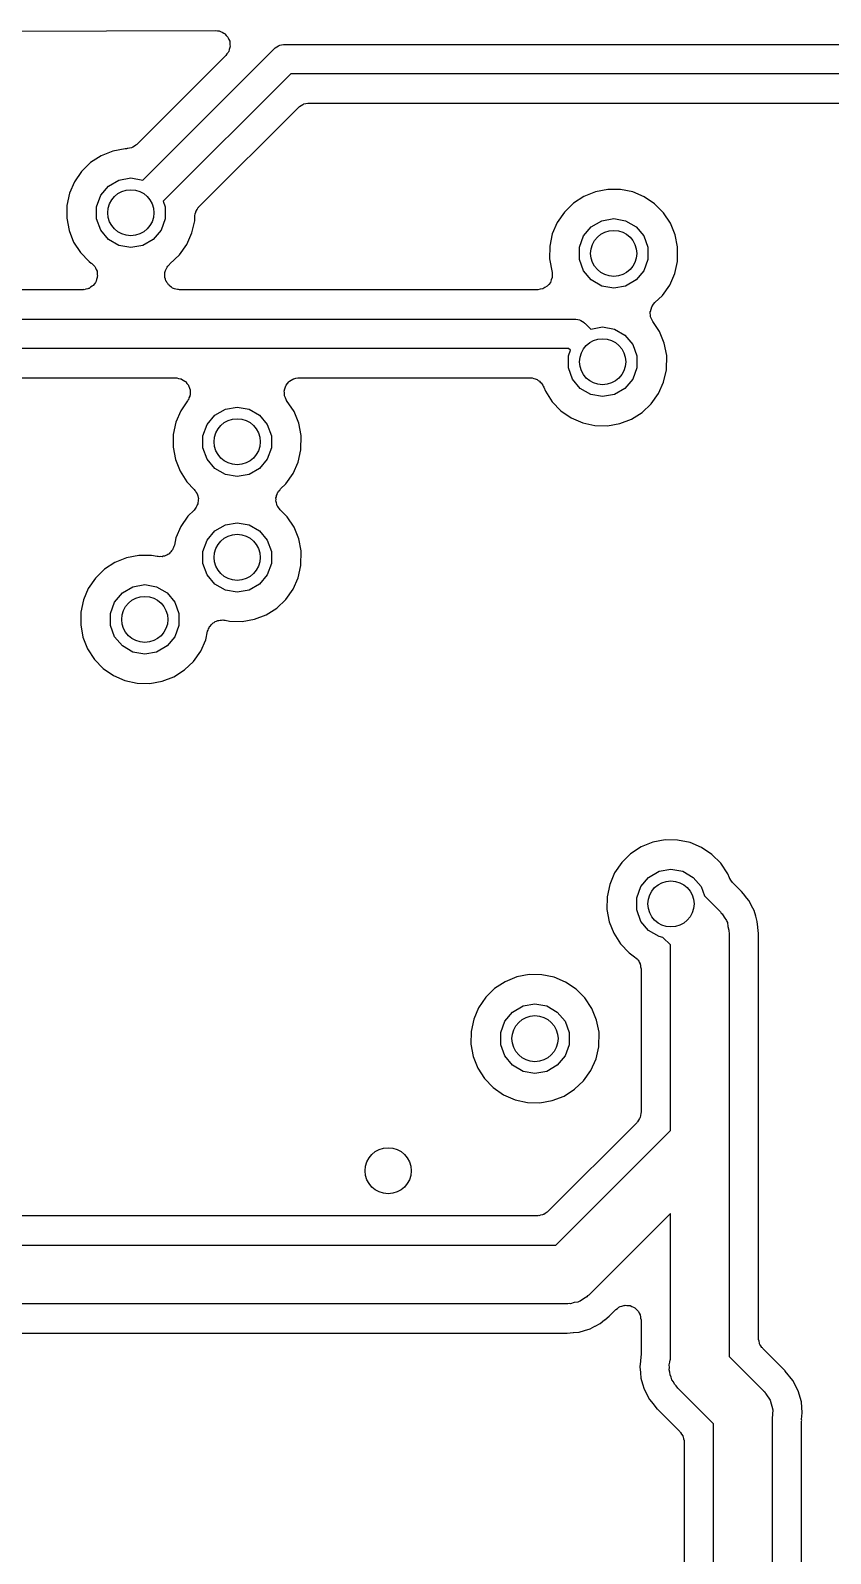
# Model space of a CAD drawing. Extents: x 10 to 287, y -200 to -10.
# Drawn here: x 148.67 to 155.59, y -109.49 to -96.3 of the extents above; entities that cross this region are included whole.
import ezdxf

# ---------------------------------------------------------------- set-up
doc = ezdxf.new("R2010")
doc.units = 0
doc.header["$MEASUREMENT"] = 0
doc.layers.add('BLACK', color=7, linetype='CONTINUOUS')

msp = doc.modelspace()

# ---------------------------------------------------------------- linework, layer by layer
at = {"layer": 'Black'}
for p, q in [((143.637, -96.3191), (150.272, -96.3026)), ((150.272, -96.3026), (150.288, -96.3055)), ((150.288, -96.3055), (150.305, -96.3069)), ((150.305, -96.3069), (150.31, -96.3092)), ((150.31, -96.3092), (150.315, -96.3102)), ((150.315, -96.3102), (150.33, -96.3185)), ((150.33, -96.3185), (150.345, -96.3256)), ((150.345, -96.3256), (150.349, -96.3294)), ((150.349, -96.3294), (150.353, -96.3321)), ((150.353, -96.3321), (150.364, -96.3449)), ((150.364, -96.3449), (150.376, -96.3568)), ((150.376, -96.3568), (150.378, -96.3617)), ((150.378, -96.3617), (150.382, -96.3658)), ((150.382, -96.3658), (150.388, -96.3816)), ((149.643, -97.5974), (150.78, -96.4602)), ((150.382, -96.4928), (150.371, -96.5057)), ((150.384, -96.4877), (150.382, -96.4928)), ((150.387, -96.4833), (150.384, -96.4877)), ((150.391, -96.4671), (150.387, -96.4833)), ((150.388, -96.3816), (150.395, -96.3967)), ((150.397, -96.4513), (150.391, -96.4671)), ((150.395, -96.3967), (150.395, -96.4021)), ((150.395, -96.4021), (150.397, -96.4072)), ((150.397, -96.4072), (150.397, -96.424)), ((150.397, -96.424), (150.398, -96.4407)), ((150.398, -96.4407), (150.397, -96.4459)), ((150.397, -96.4459), (150.397, -96.4513)), ((150.78, -96.4602), (150.785, -96.457)), ((150.785, -96.457), (150.788, -96.4527)), ((150.788, -96.4527), (150.803, -96.4444)), ((150.803, -96.4444), (150.816, -96.4349)), ((150.816, -96.4349), (150.822, -96.4335)), ((150.822, -96.4335), (150.827, -96.4307)), ((150.827, -96.4307), (150.843, -96.4278)), ((150.843, -96.4278), (150.859, -96.4235)), ((150.859, -96.4235), (150.864, -96.424)), ((150.864, -96.424), (150.87, -96.423)), ((150.87, -96.423), (152.48, -96.423)), ((152.48, -96.423), (156.7, -96.423)), ((150.362, -96.5194), (149.592, -97.2888)), ((150.371, -96.5057), (150.362, -96.5194)), ((150.923, -96.677), (149.819, -97.7805)), ((152.48, -96.677), (150.923, -96.677)), ((156.7, -96.677), (152.48, -96.677)), ((150.129, -97.8293), (150.991, -96.9682)), ((150.991, -96.9682), (150.995, -96.965)), ((150.995, -96.965), (150.999, -96.9607)), ((150.999, -96.9607), (151.013, -96.9524)), ((151.013, -96.9524), (151.027, -96.9429)), ((151.027, -96.9429), (151.032, -96.9415)), ((151.032, -96.9415), (151.037, -96.9387)), ((151.037, -96.9387), (151.053, -96.9358)), ((151.053, -96.9358), (151.069, -96.9315)), ((151.069, -96.9315), (151.075, -96.932)), ((151.075, -96.932), (151.08, -96.931)), ((151.08, -96.931), (162.29, -96.931)), ((149.592, -97.2888), (149.587, -97.2922)), ((149.282, -97.3869), (149.191, -97.4464)), ((149.383, -97.3462), (149.282, -97.3869)), ((149.49, -97.3259), (149.383, -97.3462)), ((149.502, -97.326), (149.49, -97.3259)), ((149.508, -97.325), (149.502, -97.326)), ((149.514, -97.3255), (149.508, -97.325)), ((149.529, -97.3213), (149.514, -97.3255)), ((149.545, -97.3186), (149.529, -97.3213)), ((149.55, -97.3156), (149.545, -97.3186)), ((149.556, -97.3141), (149.55, -97.3156)), ((149.57, -97.3048), (149.556, -97.3141)), ((149.584, -97.2968), (149.57, -97.3048)), ((149.587, -97.2922), (149.584, -97.2968)), ((149.114, -97.5223), (149.052, -97.612)), ((149.191, -97.4464), (149.114, -97.5223)), ((149.052, -97.612), (149.01, -97.7118)), ((149.279, -97.7296), (149.347, -97.6495)), ((149.347, -97.6495), (149.437, -97.5973)), ((149.437, -97.5973), (149.54, -97.5791)), ((149.54, -97.5791), (149.643, -97.5973)), ((149.643, -97.5973), (149.643, -97.5974)), ((153.665, -97.6778), (153.559, -97.6982)), ((153.774, -97.6786), (153.665, -97.6778)), ((153.88, -97.7004), (153.774, -97.6786)), ((149.01, -97.7118), (148.987, -97.818)), ((149.244, -97.8278), (149.279, -97.7296)), ((149.819, -97.7805), (149.836, -97.8278)), ((153.367, -97.7983), (153.289, -97.8743)), ((153.458, -97.7389), (153.367, -97.7983)), ((153.559, -97.6982), (153.458, -97.7389)), ((153.98, -97.7425), (153.88, -97.7004)), ((154.07, -97.8032), (153.98, -97.7425)), ((154.147, -97.8803), (154.07, -97.8032)), ((148.987, -97.818), (148.986, -97.9266)), ((148.986, -97.9266), (149.005, -98.0334)), ((149.244, -97.9322), (149.244, -97.8278)), ((149.279, -98.0304), (149.244, -97.9322)), ((149.836, -97.9322), (149.801, -98.0304)), ((149.836, -97.8278), (149.836, -97.9322)), ((150.092, -97.9174), (150.093, -97.9128)), ((150.092, -97.9506), (150.092, -97.9174)), ((150.093, -97.9081), (150.097, -97.8912)), ((150.093, -97.9128), (150.093, -97.9081)), ((150.097, -97.8912), (150.101, -97.8741)), ((150.101, -97.8741), (150.103, -97.87)), ((150.103, -97.87), (150.104, -97.8655)), ((150.104, -97.8655), (150.114, -97.8512)), ((150.114, -97.8512), (150.123, -97.8362)), ((150.123, -97.8362), (150.127, -97.8332)), ((150.127, -97.8332), (150.129, -97.8293)), ((153.289, -97.8743), (153.228, -97.9639)), ((153.613, -97.9492), (153.716, -97.9311)), ((153.716, -97.9311), (153.819, -97.9492)), ((154.207, -97.9707), (154.147, -97.8803)), ((149.005, -98.0334), (149.045, -98.1343)), ((149.347, -98.1105), (149.279, -98.0304)), ((149.801, -98.0304), (149.733, -98.1105)), ((150.024, -98.1548), (150.068, -98.0556)), ((150.068, -98.0556), (150.092, -97.9506)), ((153.185, -98.0637), (153.163, -98.1699)), ((153.228, -97.9639), (153.185, -98.0637)), ((153.455, -98.0815), (153.522, -98.0015)), ((153.522, -98.0015), (153.613, -97.9492)), ((153.819, -97.9492), (153.909, -98.0015)), ((153.909, -98.0015), (153.976, -98.0815)), ((154.248, -98.0711), (154.207, -97.9707)), ((154.269, -98.1768), (154.248, -98.0711)), ((149.045, -98.1343), (149.104, -98.2256)), ((149.437, -98.1627), (149.347, -98.1105)), ((149.54, -98.1809), (149.437, -98.1627)), ((149.643, -98.1627), (149.54, -98.1809)), ((149.733, -98.1105), (149.643, -98.1627)), ((149.961, -98.2436), (150.024, -98.1548)), ((153.163, -98.1699), (153.161, -98.2785)), ((153.419, -98.1797), (153.455, -98.0815)), ((153.419, -98.2842), (153.419, -98.1797)), ((153.976, -98.0815), (154.012, -98.1797)), ((154.012, -98.1797), (154.012, -98.2842)), ((154.268, -98.3026), (154.269, -98.1768)), ((149.104, -98.2256), (149.179, -98.3037)), ((149.179, -98.3037), (149.197, -98.3157)), ((149.197, -98.3157), (149.201, -98.3197)), ((149.201, -98.3197), (149.206, -98.3227)), ((149.206, -98.3227), (149.216, -98.3352)), ((149.216, -98.3352), (149.228, -98.3467)), ((149.855, -98.35), (149.859, -98.3425)), ((149.859, -98.3425), (149.869, -98.3337)), ((149.869, -98.3337), (149.874, -98.327)), ((149.874, -98.327), (149.878, -98.3232)), ((149.878, -98.3225), (149.961, -98.2436)), ((149.878, -98.3227), (149.878, -98.3225)), ((149.878, -98.3232), (149.878, -98.3227)), ((153.161, -98.2785), (153.183, -98.397)), ((153.455, -98.3824), (153.419, -98.2842)), ((154.012, -98.2842), (153.976, -98.3824)), ((154.244, -98.4076), (154.268, -98.3026)), ((149.228, -98.3467), (149.23, -98.352)), ((149.23, -98.352), (149.234, -98.3564)), ((149.234, -98.3564), (149.24, -98.3718)), ((149.239, -98.4732), (149.236, -98.478)), ((149.244, -98.4574), (149.239, -98.4732)), ((149.24, -98.3718), (149.247, -98.3866)), ((149.249, -98.442), (149.244, -98.4574)), ((149.247, -98.3866), (149.247, -98.3924)), ((149.247, -98.3924), (149.249, -98.3979)), ((149.249, -98.3979), (149.249, -98.4143)), ((149.249, -98.4143), (149.251, -98.4306)), ((149.251, -98.4306), (149.249, -98.4362)), ((149.249, -98.4362), (149.249, -98.442)), ((149.833, -98.4253), (149.835, -98.4116)), ((149.835, -98.4335), (149.833, -98.4253)), ((149.835, -98.3979), (149.837, -98.3899)), ((149.835, -98.4116), (149.835, -98.3979)), ((149.835, -98.442), (149.835, -98.4335)), ((149.839, -98.4549), (149.835, -98.442)), ((149.837, -98.3899), (149.839, -98.3816)), ((149.839, -98.3816), (149.845, -98.3694)), ((149.842, -98.4684), (149.839, -98.4549)), ((149.847, -98.4755), (149.842, -98.4684)), ((149.845, -98.3694), (149.847, -98.3638)), ((149.847, -98.3625), (149.848, -98.3623)), ((149.847, -98.3638), (149.847, -98.3625)), ((149.85, -98.4834), (149.847, -98.4755)), ((149.848, -98.3623), (149.85, -98.3564)), ((149.85, -98.3564), (149.855, -98.35)), ((153.176, -98.4623), (153.169, -98.4827)), ((153.183, -98.442), (153.176, -98.4623)), ((153.183, -98.397), (153.183, -98.3975)), ((153.183, -98.3975), (153.183, -98.3979)), ((153.183, -98.3979), (153.183, -98.4195)), ((153.183, -98.4195), (153.183, -98.4411)), ((153.183, -98.4411), (153.183, -98.4415)), ((153.183, -98.4415), (153.183, -98.442)), ((153.522, -98.4624), (153.455, -98.3824)), ((153.613, -98.5147), (153.522, -98.4624)), ((153.909, -98.4624), (153.819, -98.5147)), ((153.976, -98.3824), (153.909, -98.4624)), ((154.2, -98.5068), (154.244, -98.4076)), ((149.124, -98.5469), (148.081, -98.5469)), ((149.13, -98.5459), (149.124, -98.5469)), ((149.136, -98.5464), (149.13, -98.5459)), ((149.151, -98.5421), (149.136, -98.5464)), ((149.168, -98.5393), (149.151, -98.5421)), ((149.173, -98.5364), (149.168, -98.5393)), ((149.178, -98.5349), (149.173, -98.5364)), ((149.192, -98.5254), (149.178, -98.5349)), ((149.206, -98.5172), (149.192, -98.5254)), ((149.209, -98.5128), (149.206, -98.5172)), ((149.214, -98.5094), (149.209, -98.5128)), ((149.224, -98.496), (149.214, -98.5094)), ((149.234, -98.4834), (149.224, -98.496)), ((149.236, -98.478), (149.234, -98.4834)), ((149.859, -98.494), (149.85, -98.4834)), ((149.866, -98.5056), (149.859, -98.494)), ((149.873, -98.5107), (149.866, -98.5056)), ((149.878, -98.5172), (149.873, -98.5107)), ((149.89, -98.5241), (149.878, -98.5172)), ((149.901, -98.5325), (149.89, -98.5241)), ((149.909, -98.5351), (149.901, -98.5325)), ((149.916, -98.5393), (149.909, -98.5351)), ((149.93, -98.5417), (149.916, -98.5393)), ((149.943, -98.5458), (149.93, -98.5417)), ((149.951, -98.5455), (149.943, -98.5458)), ((149.96, -98.5469), (149.951, -98.5455)), ((153.058, -98.5469), (149.96, -98.5469)), ((153.059, -98.5469), (153.058, -98.5469)), ((153.08, -98.543), (153.059, -98.5469)), ((153.059, -98.5469), (153.059, -98.5469)), ((153.102, -98.5393), (153.08, -98.543)), ((153.121, -98.5281), (153.102, -98.539)), ((153.102, -98.539), (153.102, -98.5391)), ((153.102, -98.5391), (153.102, -98.5393)), ((153.14, -98.5172), (153.121, -98.5281)), ((153.154, -98.5), (153.14, -98.5167)), ((153.14, -98.5167), (153.14, -98.5169)), ((153.14, -98.5169), (153.14, -98.5172)), ((153.168, -98.4834), (153.154, -98.5)), ((153.169, -98.4827), (153.168, -98.483)), ((153.168, -98.483), (153.168, -98.4834)), ((153.716, -98.5328), (153.613, -98.5147)), ((153.819, -98.5147), (153.716, -98.5328)), ((154.071, -98.6584), (154.137, -98.5955)), ((154.137, -98.5955), (154.2, -98.5068)), ((154.032, -98.7362), (154.033, -98.7354)), ((154.035, -98.7802), (154.032, -98.7362)), ((154.033, -98.7354), (154.045, -98.6939)), ((154.045, -98.6939), (154.061, -98.6713)), ((154.061, -98.6713), (154.071, -98.6584)), ((154.071, -98.6584), (154.071, -98.6584)), ((147.896, -98.8009), (153.378, -98.8009)), ((153.378, -98.8009), (153.383, -98.8019)), ((153.383, -98.8019), (153.389, -98.8014)), ((153.389, -98.8014), (153.405, -98.8057)), ((153.405, -98.8057), (153.421, -98.8086)), ((153.421, -98.8086), (153.426, -98.8114)), ((153.426, -98.8114), (153.432, -98.8128)), ((153.432, -98.8128), (153.445, -98.8224)), ((153.445, -98.8224), (153.46, -98.8307)), ((153.46, -98.8307), (153.463, -98.8349)), ((153.463, -98.8349), (153.468, -98.8381)), ((153.468, -98.8381), (153.517, -98.8874)), ((153.517, -98.8873), (153.62, -98.8691)), ((153.62, -98.8691), (153.723, -98.8873)), ((154.053, -98.8206), (154.035, -98.7802)), ((154.111, -98.9088), (154.053, -98.8206)), ((153.517, -98.8874), (153.517, -98.8873)), ((153.723, -98.8873), (153.813, -98.9395)), ((153.813, -98.9395), (153.881, -99.0196)), ((154.153, -99.0092), (154.111, -98.9088)), ((153.325, -99.0549), (147.896, -99.0549)), ((153.324, -99.1178), (153.341, -99.0705)), ((153.324, -99.2222), (153.324, -99.1178)), ((153.341, -99.0705), (153.325, -99.0549)), ((153.881, -99.0196), (153.916, -99.1178)), ((153.916, -99.1178), (153.916, -99.2222)), ((154.174, -99.1148), (154.153, -99.0092)), ((154.172, -99.2406), (154.174, -99.1148)), ((153.359, -99.3204), (153.324, -99.2222)), ((153.916, -99.2222), (153.881, -99.3204)), ((154.148, -99.3456), (154.172, -99.2406)), ((148.08, -99.3089), (149.927, -99.3089)), ((149.927, -99.3089), (149.931, -99.3098)), ((149.931, -99.3098), (149.936, -99.3093)), ((149.936, -99.3093), (149.953, -99.3136)), ((149.953, -99.3136), (149.97, -99.3166)), ((149.97, -99.3166), (149.974, -99.3191)), ((149.974, -99.3191), (149.979, -99.3203)), ((149.979, -99.3203), (149.993, -99.33)), ((149.993, -99.33), (150.008, -99.3387)), ((150.008, -99.3387), (150.011, -99.3424)), ((150.011, -99.3424), (150.015, -99.3452)), ((150.015, -99.3452), (150.025, -99.3592)), ((150.025, -99.3592), (150.037, -99.3724)), ((150.037, -99.3724), (150.038, -99.3771)), ((150.038, -99.3771), (150.041, -99.3811)), ((150.041, -99.3811), (150.046, -99.3977)), ((150.046, -99.3977), (150.052, -99.4139)), ((150.868, -99.4139), (150.874, -99.3969)), ((150.874, -99.3969), (150.879, -99.3795)), ((150.879, -99.3795), (150.882, -99.3762)), ((150.882, -99.3762), (150.883, -99.3724)), ((150.883, -99.3724), (150.895, -99.3586)), ((150.895, -99.3586), (150.906, -99.344)), ((150.906, -99.344), (150.909, -99.3417)), ((150.909, -99.3417), (150.912, -99.3387)), ((150.912, -99.3387), (150.927, -99.3296)), ((150.927, -99.3296), (150.942, -99.3196)), ((150.942, -99.3196), (150.946, -99.3186)), ((150.946, -99.3186), (150.95, -99.3166)), ((150.95, -99.3166), (150.968, -99.3135)), ((150.968, -99.3135), (150.985, -99.3092)), ((150.985, -99.3092), (150.989, -99.3096)), ((150.989, -99.3096), (150.993, -99.3089)), ((150.993, -99.3089), (152.993, -99.3089)), ((152.993, -99.3089), (153.002, -99.3106)), ((153.002, -99.3106), (153.012, -99.3103)), ((153.012, -99.3103), (153.024, -99.3144)), ((153.024, -99.3144), (153.037, -99.3166)), ((153.037, -99.3166), (153.045, -99.3213)), ((153.045, -99.3213), (153.054, -99.3242)), ((153.054, -99.3242), (153.064, -99.3322)), ((153.064, -99.3322), (153.075, -99.3387)), ((153.075, -99.3387), (153.081, -99.3458)), ((153.081, -99.3458), (153.088, -99.3516)), ((153.088, -99.3516), (153.095, -99.3626)), ((153.095, -99.3626), (153.103, -99.3724)), ((153.103, -99.3724), (153.106, -99.3812)), ((153.106, -99.3812), (153.111, -99.3892)), ((153.111, -99.3892), (153.125, -99.4243)), ((153.427, -99.4005), (153.359, -99.3204)), ((153.881, -99.3204), (153.813, -99.4005)), ((154.104, -99.4448), (154.148, -99.3456)), ((150.031, -99.5077), (149.972, -99.5946)), ((150.033, -99.5032), (150.031, -99.5077)), ((150.037, -99.4994), (150.033, -99.5032)), ((150.042, -99.4832), (150.037, -99.4994)), ((150.05, -99.4675), (150.042, -99.4832)), ((150.052, -99.458), (150.05, -99.4626)), ((150.05, -99.4626), (150.05, -99.4675)), ((150.052, -99.4139), (150.052, -99.4188)), ((150.052, -99.4188), (150.053, -99.4235)), ((150.053, -99.4235), (150.052, -99.4407)), ((150.052, -99.4407), (150.052, -99.458)), ((150.867, -99.4218), (150.868, -99.4179)), ((150.868, -99.4399), (150.867, -99.4218)), ((150.868, -99.4179), (150.868, -99.4139)), ((150.868, -99.458), (150.868, -99.4399)), ((150.87, -99.4618), (150.868, -99.458)), ((150.87, -99.4658), (150.87, -99.4618)), ((150.877, -99.4824), (150.87, -99.4658)), ((150.883, -99.4994), (150.877, -99.4824)), ((150.886, -99.5025), (150.883, -99.4994)), ((150.887, -99.5062), (150.886, -99.5025)), ((150.951, -99.6014), (150.887, -99.5062)), ((153.125, -99.4243), (153.184, -99.5156)), ((153.184, -99.5156), (153.259, -99.5937)), ((153.517, -99.4527), (153.427, -99.4005)), ((153.62, -99.4709), (153.517, -99.4527)), ((153.723, -99.4527), (153.62, -99.4709)), ((153.813, -99.4005), (153.723, -99.4527)), ((154.041, -99.5336), (154.104, -99.4448)), ((149.972, -99.5946), (149.929, -99.6944)), ((150.199, -99.7122), (150.266, -99.6322)), ((150.266, -99.6322), (150.357, -99.5799)), ((150.357, -99.5799), (150.459, -99.5618)), ((150.459, -99.5618), (150.562, -99.5799)), ((150.562, -99.5799), (150.653, -99.6322)), ((150.653, -99.6322), (150.72, -99.7122)), ((150.992, -99.7018), (150.951, -99.6014)), ((153.259, -99.5937), (153.349, -99.6557)), ((153.349, -99.6557), (153.448, -99.6992)), ((153.871, -99.6666), (153.963, -99.6085)), ((153.963, -99.6085), (154.041, -99.5336)), ((149.929, -99.6944), (149.907, -99.8006)), ((150.163, -99.8104), (150.199, -99.7122)), ((150.72, -99.7122), (150.756, -99.8104)), ((151.013, -99.8075), (150.992, -99.7018)), ((153.448, -99.6992), (153.554, -99.7225)), ((153.554, -99.7225), (153.663, -99.7248)), ((153.663, -99.7248), (153.77, -99.7059)), ((153.77, -99.7059), (153.871, -99.6666)), ((149.907, -99.8006), (149.905, -99.9092)), ((149.905, -99.9092), (149.925, -100.016)), ((150.163, -99.9149), (150.163, -99.8104)), ((150.199, -100.013), (150.163, -99.9149)), ((150.756, -99.9149), (150.72, -100.013)), ((150.756, -99.8104), (150.756, -99.9149)), ((151.011, -99.9333), (151.013, -99.8075)), ((149.925, -100.016), (149.965, -100.117)), ((150.266, -100.093), (150.199, -100.013)), ((150.72, -100.013), (150.653, -100.093)), ((150.943, -100.137), (150.987, -100.038)), ((150.987, -100.038), (151.011, -99.9333)), ((149.965, -100.117), (150.023, -100.208)), ((150.357, -100.145), (150.266, -100.093)), ((150.459, -100.164), (150.357, -100.145)), ((150.562, -100.145), (150.459, -100.164)), ((150.653, -100.093), (150.562, -100.145)), ((150.881, -100.226), (150.943, -100.137)), ((150.023, -100.208), (150.088, -100.275)), ((150.088, -100.275), (150.094, -100.284)), ((150.094, -100.284), (150.102, -100.292)), ((150.102, -100.292), (150.106, -100.302)), ((150.106, -100.302), (150.113, -100.312)), ((150.113, -100.312), (150.115, -100.322)), ((150.799, -100.329), (150.804, -100.318)), ((150.804, -100.318), (150.808, -100.306)), ((150.808, -100.306), (150.814, -100.298)), ((150.814, -100.298), (150.818, -100.289)), ((150.818, -100.289), (150.827, -100.281)), ((150.827, -100.281), (150.834, -100.271)), ((150.834, -100.271), (150.881, -100.226)), ((150.092, -100.446), (150.086, -100.454)), ((150.1, -100.438), (150.092, -100.446)), ((150.105, -100.428), (150.1, -100.438)), ((150.111, -100.418), (150.105, -100.428)), ((150.114, -100.408), (150.111, -100.418)), ((150.119, -100.399), (150.114, -100.408)), ((150.115, -100.322), (150.12, -100.332)), ((150.12, -100.387), (150.119, -100.399)), ((150.12, -100.332), (150.121, -100.344)), ((150.123, -100.376), (150.12, -100.387)), ((150.121, -100.344), (150.124, -100.355)), ((150.124, -100.355), (150.122, -100.365)), ((150.122, -100.365), (150.123, -100.376)), ((150.795, -100.348), (150.798, -100.339)), ((150.796, -100.361), (150.795, -100.348)), ((150.795, -100.373), (150.796, -100.361)), ((150.797, -100.383), (150.795, -100.373)), ((150.798, -100.392), (150.797, -100.383)), ((150.798, -100.339), (150.799, -100.329)), ((150.803, -100.404), (150.798, -100.392)), ((150.806, -100.416), (150.803, -100.404)), ((150.812, -100.424), (150.806, -100.416)), ((150.816, -100.433), (150.812, -100.424)), ((150.824, -100.442), (150.816, -100.433)), ((150.831, -100.452), (150.824, -100.442)), ((150.891, -100.512), (150.831, -100.452)), ((150.033, -100.506), (149.972, -100.595)), ((150.086, -100.454), (150.033, -100.506)), ((150.266, -100.633), (150.357, -100.581)), ((150.357, -100.581), (150.459, -100.563)), ((150.459, -100.563), (150.562, -100.581)), ((150.562, -100.581), (150.653, -100.633)), ((150.951, -100.602), (150.891, -100.512)), ((149.929, -100.695), (149.916, -100.758)), ((149.972, -100.595), (149.929, -100.695)), ((150.163, -100.811), (150.199, -100.713)), ((150.199, -100.713), (150.266, -100.633)), ((150.653, -100.633), (150.72, -100.713)), ((150.72, -100.713), (150.756, -100.811)), ((150.992, -100.703), (150.951, -100.602)), ((151.013, -100.808), (150.992, -100.703)), ((149.61, -100.846), (149.503, -100.866)), ((149.718, -100.847), (149.61, -100.846)), ((149.766, -100.856), (149.718, -100.847)), ((149.841, -100.847), (149.831, -100.853)), ((149.852, -100.844), (149.841, -100.847)), ((149.86, -100.837), (149.852, -100.844)), ((149.87, -100.832), (149.86, -100.837)), ((149.877, -100.824), (149.87, -100.832)), ((149.886, -100.816), (149.877, -100.824)), ((149.892, -100.807), (149.886, -100.816)), ((149.899, -100.799), (149.892, -100.807)), ((149.903, -100.789), (149.899, -100.799)), ((149.909, -100.779), (149.903, -100.789)), ((149.912, -100.768), (149.909, -100.779)), ((149.916, -100.758), (149.912, -100.768)), ((150.163, -100.916), (150.163, -100.811)), ((150.756, -100.811), (150.756, -100.916)), ((151.011, -100.934), (151.013, -100.808)), ((149.311, -100.966), (149.234, -101.042)), ((149.402, -100.907), (149.311, -100.966)), ((149.503, -100.866), (149.402, -100.907)), ((149.777, -100.857), (149.766, -100.856)), ((149.787, -100.859), (149.777, -100.857)), ((149.798, -100.857), (149.787, -100.859)), ((149.81, -100.858), (149.798, -100.857)), ((149.82, -100.854), (149.81, -100.858)), ((149.831, -100.853), (149.82, -100.854)), ((150.199, -101.014), (150.163, -100.916)), ((150.756, -100.916), (150.72, -101.014)), ((150.987, -101.039), (151.011, -100.934)), ((149.234, -101.042), (149.172, -101.132)), ((149.557, -101.117), (149.66, -101.099)), ((149.66, -101.099), (149.763, -101.117)), ((150.266, -101.094), (150.199, -101.014)), ((150.357, -101.146), (150.266, -101.094)), ((150.653, -101.094), (150.562, -101.146)), ((150.72, -101.014), (150.653, -101.094)), ((150.943, -101.138), (150.987, -101.039)), ((149.13, -101.232), (149.107, -101.338)), ((149.172, -101.132), (149.13, -101.232)), ((149.399, -101.25), (149.467, -101.17)), ((149.467, -101.17), (149.557, -101.117)), ((149.763, -101.117), (149.853, -101.17)), ((149.853, -101.17), (149.921, -101.25)), ((150.459, -101.164), (150.357, -101.146)), ((150.562, -101.146), (150.459, -101.164)), ((150.802, -101.302), (150.881, -101.227)), ((150.881, -101.227), (150.943, -101.138)), ((149.107, -101.338), (149.106, -101.447)), ((149.364, -101.348), (149.399, -101.25)), ((149.364, -101.452), (149.364, -101.348)), ((149.921, -101.25), (149.956, -101.348)), ((149.956, -101.348), (149.956, -101.452)), ((150.609, -101.399), (150.71, -101.36)), ((150.71, -101.36), (150.802, -101.302)), ((149.106, -101.447), (149.125, -101.553)), ((149.399, -101.55), (149.364, -101.452)), ((149.956, -101.452), (149.921, -101.55)), ((150.188, -101.576), (150.204, -101.503)), ((150.204, -101.503), (150.208, -101.494)), ((150.208, -101.494), (150.211, -101.483)), ((150.211, -101.483), (150.217, -101.473)), ((150.217, -101.473), (150.221, -101.463)), ((150.221, -101.463), (150.229, -101.455)), ((150.229, -101.455), (150.234, -101.446)), ((150.234, -101.446), (150.244, -101.439)), ((150.244, -101.439), (150.251, -101.43)), ((150.251, -101.43), (150.261, -101.426)), ((150.261, -101.426), (150.269, -101.419)), ((150.269, -101.419), (150.28, -101.416)), ((150.28, -101.416), (150.291, -101.41)), ((150.291, -101.41), (150.301, -101.409)), ((150.301, -101.409), (150.311, -101.406)), ((150.311, -101.406), (150.323, -101.406)), ((150.323, -101.406), (150.334, -101.405)), ((150.334, -101.405), (150.345, -101.407)), ((150.345, -101.407), (150.355, -101.408)), ((150.355, -101.408), (150.394, -101.416)), ((150.394, -101.416), (150.502, -101.418)), ((150.502, -101.418), (150.609, -101.399)), ((149.125, -101.553), (149.165, -101.654)), ((149.467, -101.63), (149.399, -101.55)), ((149.557, -101.683), (149.467, -101.63)), ((149.853, -101.63), (149.763, -101.683)), ((149.921, -101.55), (149.853, -101.63)), ((150.144, -101.675), (150.188, -101.576)), ((149.165, -101.654), (149.224, -101.746)), ((149.224, -101.746), (149.299, -101.824)), ((149.66, -101.701), (149.557, -101.683)), ((149.763, -101.683), (149.66, -101.701)), ((150.003, -101.838), (150.081, -101.764)), ((150.081, -101.764), (150.144, -101.675)), ((149.299, -101.824), (149.389, -101.886)), ((149.389, -101.886), (149.488, -101.929)), ((149.81, -101.936), (149.911, -101.897)), ((149.911, -101.897), (150.003, -101.838)), ((149.488, -101.929), (149.594, -101.952)), ((149.594, -101.952), (149.703, -101.955)), ((149.703, -101.955), (149.81, -101.936)), ((154.054, -103.329), (153.953, -103.37)), ((154.161, -103.309), (154.054, -103.329)), ((154.269, -103.31), (154.161, -103.309)), ((154.376, -103.332), (154.269, -103.31)), ((154.476, -103.374), (154.376, -103.332)), ((153.862, -103.43), (153.785, -103.505)), ((153.953, -103.37), (153.862, -103.43)), ((154.566, -103.434), (154.476, -103.374)), ((154.642, -103.511), (154.566, -103.434)), ((153.723, -103.595), (153.681, -103.695)), ((153.785, -103.505), (153.723, -103.595)), ((154.018, -103.633), (154.108, -103.58)), ((154.108, -103.58), (154.211, -103.562)), ((154.211, -103.562), (154.314, -103.58)), ((154.314, -103.58), (154.404, -103.633)), ((154.702, -103.602), (154.642, -103.511)), ((154.717, -103.636), (154.702, -103.602)), ((153.681, -103.695), (153.658, -103.801)), ((153.915, -103.811), (153.95, -103.713)), ((153.95, -103.713), (154.018, -103.633)), ((154.404, -103.633), (154.472, -103.713)), ((154.472, -103.713), (154.501, -103.794)), ((154.718, -103.639), (154.717, -103.636)), ((154.719, -103.642), (154.718, -103.639)), ((154.73, -103.657), (154.719, -103.642)), ((154.74, -103.674), (154.73, -103.657)), ((154.742, -103.675), (154.74, -103.674)), ((154.744, -103.678), (154.742, -103.675)), ((154.819, -103.752), (154.744, -103.678)), ((153.658, -103.801), (153.657, -103.91)), ((153.915, -103.915), (153.915, -103.811)), ((154.501, -103.794), (154.64, -103.932)), ((154.82, -103.754), (154.819, -103.752)), ((154.853, -103.794), (154.82, -103.754)), ((154.82, -103.754), (154.82, -103.754)), ((154.853, -103.795), (154.853, -103.794)), ((154.884, -103.833), (154.853, -103.795)), ((154.853, -103.795), (154.853, -103.795)), ((154.907, -103.877), (154.884, -103.833)), ((154.907, -103.878), (154.907, -103.877)), ((154.907, -103.877), (154.907, -103.877)), ((154.93, -103.921), (154.907, -103.878)), ((153.657, -103.91), (153.676, -104.017)), ((153.95, -104.014), (153.915, -103.915)), ((154.64, -103.932), (154.646, -103.942)), ((154.646, -103.942), (154.655, -103.949)), ((154.655, -103.949), (154.671, -103.978)), ((154.671, -103.978), (154.69, -104.005)), ((154.69, -104.005), (154.693, -104.016)), ((154.944, -103.968), (154.93, -103.921)), ((154.944, -103.969), (154.944, -103.968)), ((154.958, -104.016), (154.944, -103.969)), ((154.944, -103.969), (154.944, -103.969)), ((153.676, -104.017), (153.716, -104.117)), ((153.716, -104.117), (153.775, -104.209)), ((154.018, -104.094), (153.95, -104.014)), ((154.108, -104.146), (154.018, -104.094)), ((154.693, -104.016), (154.699, -104.025)), ((154.699, -104.025), (154.704, -104.058)), ((154.704, -104.058), (154.713, -104.09)), ((154.713, -104.09), (154.712, -104.101)), ((154.712, -104.101), (154.714, -104.112)), ((154.714, -104.112), (154.714, -105.93)), ((154.963, -104.065), (154.958, -104.016)), ((154.963, -104.066), (154.963, -104.065)), ((154.963, -104.065), (154.963, -104.065)), ((154.968, -104.118), (154.963, -104.066)), ((154.968, -107.621), (154.968, -104.118)), ((153.775, -104.209), (153.85, -104.287)), ((154.14, -104.152), (154.108, -104.146)), ((154.206, -104.217), (154.14, -104.152)), ((154.206, -105.825), (154.206, -104.217)), ((153.85, -104.287), (153.897, -104.32)), ((153.897, -104.32), (153.909, -104.331)), ((153.909, -104.331), (153.922, -104.342)), ((153.922, -104.342), (153.925, -104.347)), ((153.925, -104.347), (153.929, -104.351)), ((153.929, -104.351), (153.936, -104.366)), ((153.936, -104.366), (153.944, -104.38)), ((153.944, -104.38), (153.945, -104.386)), ((153.945, -104.386), (153.947, -104.391)), ((153.947, -104.391), (153.949, -104.407)), ((153.949, -104.407), (153.952, -104.424)), ((152.777, -104.536), (152.686, -104.595)), ((152.878, -104.495), (152.777, -104.536)), ((152.985, -104.475), (152.878, -104.495)), ((153.093, -104.476), (152.985, -104.475)), ((153.2, -104.497), (153.093, -104.476)), ((153.3, -104.54), (153.2, -104.497)), ((153.39, -104.6), (153.3, -104.54)), ((153.952, -104.424), (153.952, -105.667)), ((152.609, -104.671), (152.547, -104.761)), ((152.686, -104.595), (152.609, -104.671)), ((153.466, -104.677), (153.39, -104.6)), ((152.547, -104.761), (152.505, -104.861)), ((152.774, -104.879), (152.842, -104.799)), ((152.842, -104.799), (152.932, -104.746)), ((152.932, -104.746), (153.035, -104.728)), ((153.035, -104.728), (153.138, -104.746)), ((153.138, -104.746), (153.228, -104.799)), ((153.228, -104.799), (153.296, -104.879)), ((153.526, -104.768), (153.466, -104.677)), ((153.568, -104.868), (153.526, -104.768)), ((152.505, -104.861), (152.482, -104.967)), ((152.739, -104.977), (152.774, -104.879)), ((153.296, -104.879), (153.331, -104.977)), ((153.589, -104.974), (153.568, -104.868)), ((152.482, -104.967), (152.481, -105.076)), ((152.739, -105.081), (152.739, -104.977)), ((153.331, -104.977), (153.331, -105.081)), ((153.587, -105.1), (153.589, -104.974)), ((152.481, -105.076), (152.5, -105.182)), ((152.5, -105.182), (152.54, -105.283)), ((152.774, -105.179), (152.739, -105.081)), ((152.842, -105.259), (152.774, -105.179)), ((153.296, -105.179), (153.228, -105.259)), ((153.331, -105.081), (153.296, -105.179)), ((153.563, -105.205), (153.587, -105.1)), ((152.54, -105.283), (152.599, -105.375)), ((152.932, -105.312), (152.842, -105.259)), ((153.035, -105.33), (152.932, -105.312)), ((153.138, -105.312), (153.035, -105.33)), ((153.228, -105.259), (153.138, -105.312)), ((153.456, -105.393), (153.519, -105.304)), ((153.519, -105.304), (153.563, -105.205)), ((152.599, -105.375), (152.674, -105.453)), ((152.674, -105.453), (152.764, -105.515)), ((153.378, -105.467), (153.456, -105.393)), ((152.764, -105.515), (152.863, -105.558)), ((152.863, -105.558), (152.969, -105.581)), ((152.969, -105.581), (153.078, -105.584)), ((153.078, -105.584), (153.185, -105.565)), ((153.185, -105.565), (153.286, -105.526)), ((153.286, -105.526), (153.378, -105.467)), ((153.94, -105.721), (153.931, -105.734)), ((153.941, -105.715), (153.94, -105.721)), ((153.944, -105.71), (153.941, -105.715)), ((153.947, -105.694), (153.944, -105.71)), ((153.951, -105.678), (153.947, -105.694)), ((153.952, -105.667), (153.951, -105.673)), ((153.951, -105.673), (153.951, -105.678)), ((153.915, -105.757), (153.147, -106.525)), ((153.215, -106.816), (154.206, -105.825)), ((153.918, -105.752), (153.915, -105.757)), ((153.922, -105.749), (153.918, -105.752)), ((153.931, -105.734), (153.922, -105.749)), ((154.714, -105.93), (154.714, -107.779)), ((153.057, -106.562), (146.096, -106.562)), ((153.062, -106.561), (153.057, -106.562)), ((153.068, -106.562), (153.062, -106.561)), ((153.084, -106.557), (153.068, -106.562)), ((153.1, -106.554), (153.084, -106.557)), ((153.105, -106.552), (153.1, -106.554)), ((153.111, -106.55), (153.105, -106.552)), ((153.124, -106.541), (153.111, -106.55)), ((153.139, -106.532), (153.124, -106.541)), ((153.142, -106.528), (153.139, -106.532)), ((153.147, -106.525), (153.142, -106.528)), ((154.206, -106.543), (153.5, -107.25)), ((154.206, -107.805), (154.206, -106.543)), ((139.423, -106.816), (153.215, -106.816)), ((153.417, -107.303), (153.407, -107.309)), ((153.427, -107.3), (153.417, -107.303)), ((153.455, -107.281), (153.427, -107.3)), ((153.483, -107.265), (153.455, -107.281)), ((153.49, -107.256), (153.483, -107.265)), ((153.5, -107.25), (153.49, -107.256)), ((153.32, -107.324), (139.318, -107.324)), ((153.331, -107.322), (153.32, -107.324)), ((153.342, -107.323), (153.331, -107.322)), ((153.374, -107.314), (153.342, -107.323)), ((153.407, -107.309), (153.374, -107.314)), ((153.638, -107.463), (153.678, -107.43)), ((153.678, -107.43), (153.679, -107.429)), ((153.678, -107.43), (153.678, -107.43)), ((153.679, -107.429), (153.735, -107.373)), ((153.735, -107.373), (153.749, -107.364)), ((153.749, -107.364), (153.761, -107.353)), ((153.761, -107.353), (153.767, -107.351)), ((153.767, -107.351), (153.771, -107.348)), ((153.771, -107.348), (153.787, -107.344)), ((153.787, -107.344), (153.803, -107.338)), ((153.803, -107.338), (153.808, -107.338)), ((153.808, -107.338), (153.814, -107.337)), ((153.814, -107.337), (153.83, -107.338)), ((153.83, -107.338), (153.847, -107.338)), ((153.847, -107.338), (153.852, -107.34)), ((153.852, -107.34), (153.858, -107.34)), ((153.858, -107.34), (153.873, -107.347)), ((153.873, -107.347), (153.888, -107.353)), ((153.888, -107.353), (153.893, -107.357)), ((153.893, -107.357), (153.898, -107.359)), ((153.898, -107.359), (153.91, -107.371)), ((153.91, -107.371), (153.922, -107.381)), ((153.922, -107.381), (153.925, -107.386)), ((153.925, -107.386), (153.929, -107.39)), ((153.929, -107.39), (153.936, -107.405)), ((153.936, -107.405), (153.944, -107.42)), ((153.944, -107.42), (153.945, -107.425)), ((153.945, -107.425), (153.948, -107.43)), ((153.948, -107.43), (153.949, -107.447)), ((153.367, -107.573), (153.416, -107.568)), ((153.416, -107.568), (153.463, -107.554)), ((153.463, -107.554), (153.464, -107.554)), ((153.464, -107.554), (153.511, -107.54)), ((153.464, -107.554), (153.464, -107.554)), ((153.511, -107.54), (153.554, -107.517)), ((153.554, -107.517), (153.555, -107.517)), ((153.555, -107.517), (153.599, -107.494)), ((153.555, -107.517), (153.555, -107.517)), ((153.599, -107.494), (153.637, -107.463)), ((153.637, -107.463), (153.637, -107.463)), ((153.637, -107.463), (153.638, -107.463)), ((153.949, -107.447), (153.952, -107.463)), ((153.952, -107.463), (153.952, -107.772)), ((142.756, -107.578), (153.314, -107.578)), ((153.314, -107.578), (153.366, -107.573)), ((153.366, -107.573), (153.367, -107.573)), ((153.367, -107.573), (153.367, -107.573)), ((154.969, -107.626), (154.968, -107.621)), ((154.968, -107.632), (154.969, -107.626)), ((154.973, -107.648), (154.968, -107.632)), ((154.976, -107.664), (154.973, -107.648)), ((154.978, -107.669), (154.976, -107.664)), ((154.98, -107.675), (154.978, -107.669)), ((154.989, -107.688), (154.98, -107.675)), ((154.998, -107.703), (154.989, -107.688)), ((155.002, -107.706), (154.998, -107.703)), ((153.948, -107.821), (153.942, -107.87)), ((153.948, -107.821), (153.947, -107.821)), ((153.947, -107.821), (153.948, -107.821)), ((153.951, -107.784), (153.948, -107.821)), ((153.952, -107.772), (153.951, -107.778)), ((153.951, -107.778), (153.951, -107.784)), ((154.197, -107.852), (154.202, -107.83)), ((154.202, -107.83), (154.204, -107.808)), ((154.204, -107.808), (154.206, -107.805)), ((154.714, -107.779), (155.012, -108.077)), ((155.005, -107.711), (155.002, -107.706)), ((155.199, -107.904), (155.005, -107.711)), ((153.942, -107.87), (153.947, -107.919)), ((153.947, -107.919), (153.947, -107.92)), ((153.947, -107.92), (153.947, -107.92)), ((153.947, -107.92), (153.951, -107.969)), ((154.199, -107.874), (154.197, -107.852)), ((154.197, -107.896), (154.199, -107.874)), ((154.202, -107.917), (154.197, -107.896)), ((154.204, -107.94), (154.202, -107.917)), ((154.214, -107.96), (154.204, -107.94)), ((154.22, -107.981), (154.214, -107.96)), ((155.2, -107.906), (155.199, -107.904)), ((155.266, -107.988), (155.2, -107.906)), ((153.951, -107.969), (153.965, -108.016)), ((153.965, -108.016), (153.965, -108.016)), ((153.965, -108.016), (153.965, -108.017)), ((153.965, -108.017), (153.979, -108.064)), ((153.979, -108.064), (154.002, -108.107)), ((154.232, -107.999), (154.22, -107.981)), ((154.242, -108.019), (154.232, -107.999)), ((154.257, -108.035), (154.242, -108.019)), ((154.27, -108.053), (154.257, -108.035)), ((154.578, -108.362), (154.27, -108.053)), ((155.012, -108.077), (155.02, -108.084)), ((155.02, -108.084), (155.024, -108.091)), ((155.024, -108.091), (155.027, -108.093)), ((155.027, -108.093), (155.033, -108.104)), ((155.311, -108.076), (155.266, -107.988)), ((155.339, -108.171), (155.311, -108.076)), ((154.002, -108.107), (154.002, -108.108)), ((154.002, -108.108), (154.002, -108.108)), ((154.002, -108.108), (154.025, -108.152)), ((154.025, -108.152), (154.056, -108.19)), ((154.056, -108.19), (154.056, -108.19)), ((154.056, -108.19), (154.057, -108.191)), ((154.057, -108.191), (154.09, -108.232)), ((155.033, -108.104), (155.07, -108.157)), ((155.07, -108.157), (155.093, -108.242)), ((155.347, -108.269), (155.339, -108.171)), ((154.09, -108.232), (154.091, -108.233)), ((154.091, -108.233), (154.287, -108.43)), ((154.578, -115.567), (154.578, -108.362)), ((155.093, -108.242), (155.087, -108.317)), ((155.087, -108.317), (155.087, -115.462)), ((155.34, -108.339), (155.342, -108.333)), ((155.34, -111.817), (155.34, -108.339)), ((155.341, -108.326), (155.347, -108.269)), ((155.342, -108.333), (155.341, -108.326)), ((154.287, -108.43), (154.291, -108.434)), ((154.291, -108.434), (154.295, -108.438)), ((154.295, -108.438), (154.303, -108.452)), ((154.303, -108.452), (154.313, -108.466)), ((154.313, -108.466), (154.314, -108.471)), ((154.314, -108.471), (154.317, -108.476)), ((154.317, -108.476), (154.32, -108.492)), ((154.32, -108.492), (154.324, -108.508)), ((154.324, -108.508), (154.324, -108.514)), ((154.324, -108.514), (154.325, -108.52)), ((154.325, -108.52), (154.325, -115.561))]:
    msp.add_line(p, q, dxfattribs=at)
for centre in [(149.54, -97.88), (153.716, -98.232), (153.62, -99.17), (150.459, -99.8626), (150.459, -100.863), (149.66, -101.4), (154.211, -103.863), (153.035, -105.029), (151.765, -106.172)]:
    msp.add_circle(centre, 0.1994, dxfattribs=at)

doc.saveas('drawing.dxf')
